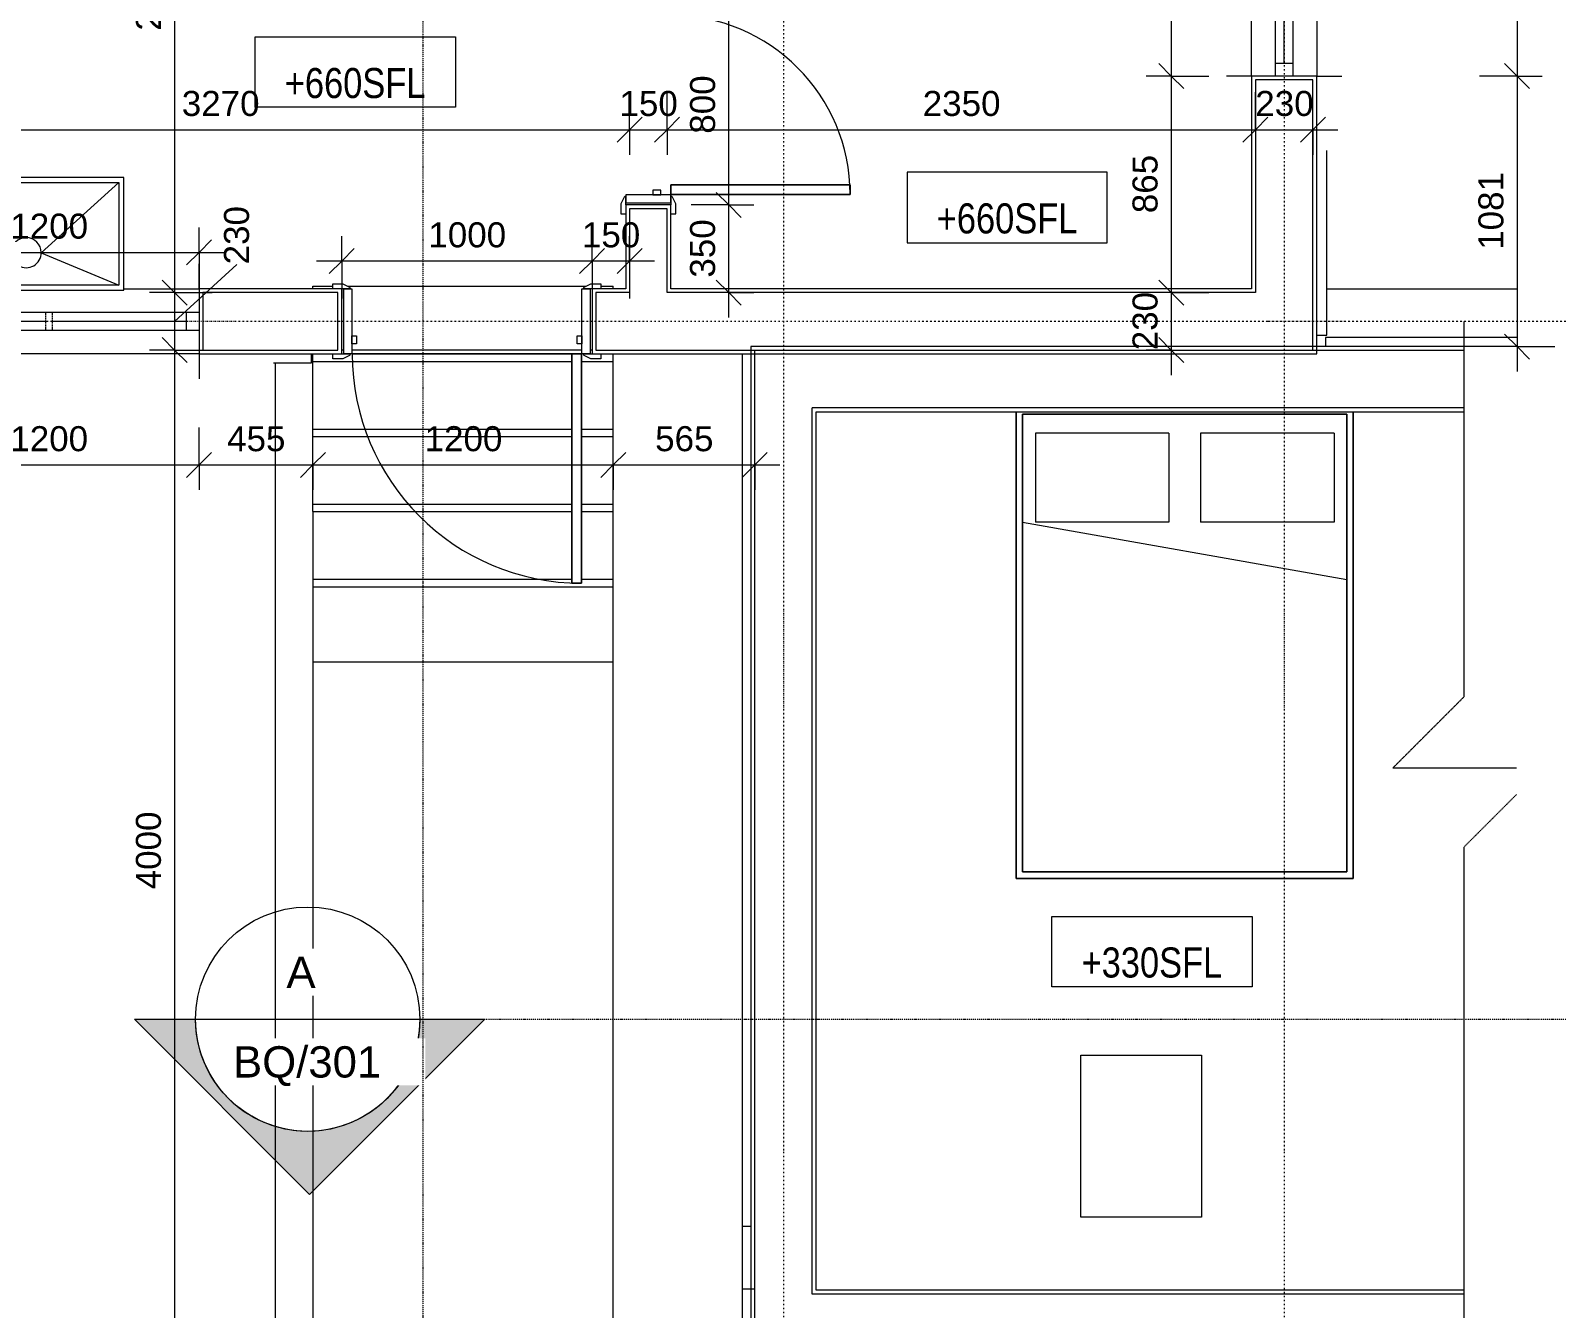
# Model space of a CAD drawing. Header units: millimetres. Extents: x -21051 to 202668, y -15646 to 13691.
# Drawn here: x 3621 to 9717, y -12734 to -7629 of the extents above; entities that cross this region are included whole.
import ezdxf

# ---------------------------------------------------------------- set-up
doc = ezdxf.new("R2010")
doc.units = ezdxf.units.MM
for name, pattern in [('Centre', [14.4, 3, -2.2, 7, -2.2]), ('Dash dot', [15.875, 6.35, -4.7625, 0, -4.7625]), ('Hidden', [3, 2, -1]), ('Overhead', [2.8, 2, -0.8]), ('TD_Level Line', [8, 4, -2, 0, -2])]:
    doc.linetypes.add(name, pattern=pattern)
for name, color, linetype, lineweight in [('A-ANNO-DIMS', 211, 'Continuous', 9), ('A-ANNO-DIMS-100', 211, 'Continuous', 9), ('A-DETL-HDLN', 90, 'Hidden', 5), ('A-DETL-MBND', 5, 'Continuous', 5), ('A-DOOR', 31, 'Continuous', 5), ('A-DOOR-FRAM', 31, 'Continuous', 5), ('A-FLOR', 192, 'Continuous', 5), ('A-GLAZ', 151, 'Continuous', 5), ('A-WALL', 113, 'Continuous', 5), ('G-ANNO-DIMS', 111, 'Continuous', 9), ('G-ANNO-SYMB', 111, 'Continuous', 9), ('I-WALL', 2, 'Continuous', 5), ('P-SANR-FIXT', 6, 'Continuous', 5), ('S-GRID', 1, 'Continuous', 9), ('S-STRS', 31, 'Continuous', 5)]:
    doc.layers.add(name, color=color, linetype=linetype, lineweight=lineweight)
doc.layers.get('0').off()
doc.styles.add('Arial Narrow_1', font='ARIALN.TTF', dxfattribs={"height": 120})
doc.styles.add('Arial_1', font='arial.ttf', dxfattribs={"height": 125})
doc.styles.add('Arial_3', font='arial.ttf', dxfattribs={"height": 100})
doc.dimstyles.new('Arial_1_0', dxfattribs={"dimscale": 304.8, "dimtxt": 102.02594, "dimasz": 0.328084, "dimexe": 0.328084, "dimexo": 0.0625, "dimgap": 0.082021, "dimtad": 1, "dimdec": 0, "dimzin": 0, "dimdsep": 46, "dimtxsty": 'Arial_3', "dimblk1": 'OBLIQUE', "dimblk2": 'OBLIQUE', "dimsah": 1, "dimcen": 0.09, "dimdle": 0.328084, "dimazin": 0, "dimtfac": 1, "dimtdec": 4, "dimtix": 1, "dimtmove": 0, "dimatfit": 3, "dimfxl": 0.492126, "dimfxlon": 1, "dimtvp": 1, "dimtolj": 1, "dimtzin": 0, "dimarcsym": 2})
doc.dimstyles.new('Arial_1_0_1', dxfattribs={"dimscale": 304.8, "dimtxt": 102.02594, "dimasz": 0.328084, "dimexe": 0.328084, "dimexo": 0.0625, "dimgap": 0.082021, "dimtad": 1, "dimdec": 0, "dimzin": 0, "dimdsep": 46, "dimtxsty": 'Arial_3', "dimblk1": 'OBLIQUE', "dimblk2": 'OBLIQUE', "dimsah": 1, "dimcen": 0.09, "dimdle": 0.328084, "dimazin": 0, "dimtfac": 1, "dimtdec": 4, "dimtix": 1, "dimtmove": 1, "dimatfit": 3, "dimfxl": 0.492126, "dimfxlon": 1, "dimtvp": 1, "dimtolj": 1, "dimtzin": 0, "dimarcsym": 2})
doc.dimstyles.new('Arial_1_0_3', dxfattribs={"dimscale": 304.8, "dimtxt": 102.02594, "dimasz": 0.328084, "dimexe": 0.328084, "dimexo": 0.0625, "dimgap": 0.082021, "dimtad": 1, "dimdec": 0, "dimzin": 0, "dimdsep": 46, "dimtxsty": 'Arial_3', "dimblk1": 'OBLIQUE', "dimblk2": 'OBLIQUE', "dimsah": 1, "dimcen": 0.09, "dimdle": 0.328084, "dimazin": 0, "dimtfac": 1, "dimtdec": 4, "dimtix": 1, "dimtmove": 0, "dimatfit": 3, "dimfxl": 0.492126, "dimfxlon": 1, "dimtvp": 1, "dimtolj": 1, "dimtzin": 0, "dimarcsym": 2})

# ---------------------------------------------------------------- blocks, each defined once
blk = doc.blocks.new('Doors_IntSgl - 800x2100mm-1188927-00_Ground floor')
at = {"layer": 'A-DOOR'}
for p, q in [((320, 806), (320, 90)), ((358, 806), (320, 806)), ((320, 90), (320, 806)), ((320, 806), (358, 806)), ((358, 90), (358, 806)), ((358, 806), (358, 90)), ((-395, 110), (-435, 110)), ((-435, 110), (-435, 90)), ((-400, 90), (-365, 90)), ((-369, 96), (-395, 110)), ((320, 90), (358, 90)), ((358, 90), (320, 90)), ((365, 90), (400, 90)), ((395, 110), (369, 96)), ((435, 110), (395, 110)), ((435, 90), (435, 110)), ((-435, -90), (-435, -110)), ((-435, -110), (-395, -110)), ((-365, -90), (-400, -90)), ((-395, -110), (-369, -96)), ((400, -90), (365, -90)), ((369, -96), (395, -110)), ((395, -110), (435, -110)), ((435, -110), (435, -90))]:
    blk.add_line(p, q, dxfattribs=at)
for centre, radius, start, end in [((358, 90), 716, 90, 180), ((-373, 89), 8.06, 7.12502, 60.25512), ((-373, 89), 8.06, 7.12502, 60.25512), ((373, 89), 8.06, 119.74488, 172.87498), ((373, 89), 8.06, 119.74488, 172.87498), ((-373, -89), 8.06, 299.74488, 352.87498), ((373, -89), 8.06, 187.12502, 240.25512)]:
    blk.add_arc(centre, radius, start, end, dxfattribs=at)
at = {"layer": 'A-DOOR-FRAM'}
for p, q in [((-360, 90), (-392, 90)), ((-392, 90), (-392, -90)), ((-360, -90), (-360, 90)), ((360, 90), (360, -90)), ((392, 90), (360, 90)), ((392, -90), (392, 90)), ((-341, 50), (-360, 50)), ((-360, 50), (-360, 18)), ((-360, 18), (-341, 18)), ((-341, 18), (-341, 50)), ((360, 50), (341, 50)), ((341, 50), (341, 18)), ((341, 18), (360, 18)), ((360, 18), (360, 50)), ((-392, -90), (-360, -90)), ((360, -90), (392, -90))]:
    blk.add_line(p, q, dxfattribs=at)
blk = doc.blocks.new('Casement - 2L - 900 toilet-1132656-00_Ground floor')
at = {"layer": 'A-GLAZ'}
for p, q in [((-273.8, 130), (-273.8, 210)), ((926.2, 130), (926.2, 230)), ((-273.8, 35), (-223.8, 35)), ((-223.8, 35), (876.2, 35)), ((-223.8, 35), (-223.8, -35)), ((313.2, 0), (-223.8, 0)), ((-223.8, 0), (-223.8, -15)), ((876.2, 35), (876.2, -35)), ((876.2, 35), (926.2, 35)), ((-223.8, -35), (-273.8, -35)), ((876.2, -35), (-223.8, -35)), ((876.2, 0), (339.2, 0)), ((926.2, -35), (876.2, -35)), ((-273.8, -130), (-273.8, -230)), ((926.2, -130), (926.2, -230))]:
    blk.add_line(p, q, dxfattribs=at)
at = {"layer": 'A-GLAZ', "linetype": 'Centre'}
for p, q in [((313.2, -35), (313.2, 35)), ((339.2, -35), (339.2, 35))]:
    blk.add_line(p, q, dxfattribs=at)
blk = doc.blocks.new('Doors_IntSgl - 1000x2700mm-873435-00_Ground floor')
at = {"layer": 'A-DOOR'}
for p, q in [((-535, 150), (-495, 150)), ((-535, 130), (-535, 150)), ((-465, 130), (-500, 130)), ((-495, 150), (-469, 136)), ((500, 130), (465, 130)), ((469, 136), (495, 150)), ((495, 150), (535, 150)), ((535, 150), (535, 130)), ((-535, -150), (-535, -130)), ((-495, -150), (-535, -150)), ((-500, -130), (-465, -130)), ((-469, -136), (-495, -150)), ((420, -130), (458, -130)), ((420, -1046), (420, -130)), ((420, -130), (420, -1046)), ((458, -130), (420, -130)), ((458, -130), (458, -1046)), ((458, -1046), (458, -130)), ((465, -130), (500, -130)), ((495, -150), (469, -136)), ((535, -150), (495, -150)), ((535, -130), (535, -150)), ((458, -1046), (420, -1046)), ((420, -1046), (458, -1046))]:
    blk.add_line(p, q, dxfattribs=at)
for centre, radius, start, end in [((-473, 129), 8.06, 7.12502, 60.25512), ((473, 129), 8.06, 119.74488, 172.87498), ((-473, -129), 8.06, 299.74488, 352.87498), ((-473, -129), 8.06, 299.74488, 352.87498), ((458, -130), 916, 180, 270), ((473, -129), 8.06, 187.12502, 240.25512), ((473, -129), 8.06, 187.12502, 240.25512)]:
    blk.add_arc(centre, radius, start, end, dxfattribs=at)
at = {"layer": 'A-DOOR-FRAM'}
for p, q in [((-492, 130), (-460, 130)), ((-492, -130), (-492, 130)), ((-460, 130), (-460, -130)), ((460, 130), (492, 130)), ((460, -130), (460, 130)), ((492, 130), (492, -130)), ((-460, -58), (-441, -58)), ((-460, -90), (-460, -58)), ((-441, -58), (-441, -90)), ((441, -58), (460, -58)), ((441, -90), (441, -58)), ((460, -58), (460, -90)), ((-441, -90), (-460, -90)), ((460, -90), (441, -90)), ((-460, -130), (-492, -130)), ((492, -130), (460, -130))]:
    blk.add_line(p, q, dxfattribs=at)
blk = doc.blocks.new('Casement - 2L - 1200 X 1800-1205388-00_Ground floor')
at = {"layer": 'A-GLAZ'}
for p, q in [((-273.8, 130), (-273.8, 230)), ((926.2, 130), (926.2, 230)), ((-223.8, 35), (-273.8, 35)), ((876.2, 35), (-223.8, 35)), ((-223.8, -35), (-223.8, 35)), ((-223.8, 0), (-223.8, 15)), ((313.2, 0), (-223.8, 0)), ((876.2, -35), (876.2, 35)), ((926.2, 35), (876.2, 35)), ((-273.8, -35), (-223.8, -35)), ((-223.8, -35), (876.2, -35)), ((876.2, 0), (339.2, 0)), ((876.2, -35), (926.2, -35)), ((-273.8, -130), (-273.8, -210)), ((926.2, -130), (926.2, -230))]:
    blk.add_line(p, q, dxfattribs=at)
at = {"layer": 'A-GLAZ', "linetype": 'Centre'}
for p, q in [((313.2, 35), (313.2, -35)), ((339.2, 35), (339.2, -35))]:
    blk.add_line(p, q, dxfattribs=at)
blk = doc.blocks.new('Furniture_Bed_1 - 1346x1880x355mm-Double-1051259-00_Ground floor')
at = {"layer": 'A-DETL-MBND'}
for p, q in [((-333.8, 1174.4), (1012.2, 1174.4)), ((-333.8, -689.8), (-333.8, 1174.4)), ((-333.8, 1174.4), (1012.2, 1174.4)), ((-333.8, -689.8), (-333.8, 1174.4)), ((1012.2, 1174.4), (-333.8, 1174.4)), ((-333.8, 1174.4), (-333.8, -689.8)), ((-333.8, -689.8), (-333.8, 1174.4)), ((-333.8, 1174.4), (1012.2, 1174.4)), ((1012.2, 1174.4), (1012.2, -689.8)), ((1012.2, -689.8), (1012.2, 1174.4)), ((1012.2, -689.8), (1012.2, 1174.4)), ((1012.2, 1174.4), (1012.2, -689.8)), ((-308.4, 1149), (986.8, 1149)), ((-308.4, -680.2), (-308.4, 1149)), ((-308.4, -680.2), (-308.4, 1149)), ((-308.4, 1149), (986.8, 1149)), ((986.8, 1149), (-308.4, 1149)), ((-308.4, 1149), (-308.4, -680.2)), ((986.8, -680.2), (986.8, 1149)), ((986.8, 1149), (986.8, -680.2)), ((986.8, -680.2), (986.8, 1149)), ((986.8, -248.2), (-308.4, -19.8)), ((-257.6, -248.2), (275.7, -248.2)), ((-257.6, -604), (-257.6, -248.2)), ((275.7, -604), (275.7, -248.2)), ((402.7, -248.2), (936, -248.2)), ((402.7, -604), (402.7, -248.2)), ((936, -604), (936, -248.2)), ((-257.6, -604), (275.7, -604)), ((402.7, -604), (936, -604)), ((-308.4, -680.2), (986.8, -680.2)), ((986.8, -680.2), (-308.4, -680.2)), ((-308.4, -680.2), (986.8, -680.2))]:
    blk.add_line(p, q, dxfattribs=at)
blk = doc.blocks.new('P_2_KitchenSink_ElleciLake - _-1172069-00_Ground floor')
at = {"layer": 'P-SANR-FIXT'}
for p, q in [((385, 225), (-385, 225)), ((-385, 225), (-385, -225)), ((-365, -205), (-365, 205)), ((-54.6, 75.6), (-365, 205)), ((365, 205), (65.4, 75.6)), ((365, 205), (365, -205)), ((385, -225), (385, 225)), ((-54.6, 75.6), (-365, -205)), ((65.4, 75.6), (365, -205)), ((-385, -225), (385, -225))]:
    blk.add_line(p, q, dxfattribs=at)
at = {"layer": 'P-SANR-FIXT', "flags": 128}
for points in [[(-365, 205), (-292, 205), (-219, 205), (-146, 205), (-73, 205), (0, 205), (73, 205), (146, 205), (219, 205), (292, 205), (365, 205)], [(365, -205), (292, -205), (219, -205), (146, -205), (73, -205), (0, -205), (-73, -205), (-146, -205), (-219, -205), (-292, -205), (-365, -205)]]:
    blk.add_lwpolyline(points, dxfattribs=at)
at = {"layer": 'P-SANR-FIXT'}
for start, end in [(360, 180), (180, 360)]:
    blk.add_arc((5.4, 75.6), 60, start, end, dxfattribs=at)
blk = doc.blocks.new('Haworth_Chair_AsterX_Table - Aster X-1155019-00_Ground floor')
at = {"layer": 'A-DETL-MBND'}
for p, q in [((-323.85, 241.3), (323.85, 241.3)), ((-323.85, -241.3), (-323.85, 241.3)), ((323.85, 241.3), (323.85, -241.3)), ((323.85, -241.3), (-323.85, -241.3))]:
    blk.add_line(p, q, dxfattribs=at)
blk = doc.blocks.new('skirting - skirting-1169592-00_Ground floor')
at = {"layer": 'A-WALL'}
for p, q in [((-8800, -4883.5), (-8795, -5035.7)), ((-8795, -5035.7), (-8760, -5034.6)), ((-8703.5, -6753.7), (-12187.4, -6868.2)), ((-8562, -9080.3), (-8597.8, -9081.4)), ((-8536.9, -9843.3), (-8562, -9080.3)), ((-8553.1, -9044.9), (-8551.7, -9085.9)), ((-8551.7, -9085.9), (-7814.9, -9061.6))]:
    blk.add_line(p, q, dxfattribs=at)
blk = doc.blocks.new('brick facing edge - brick facing edge-1233025-00_Ground floor')
at = {"layer": 'A-WALL', "lineweight": 18}
for p, q in [((-12437.3, -6876.4), (-12737.1, -6886.3)), ((-12435.7, -6926.4), (-12437.3, -6876.4)), ((-12685.5, -6934.6), (-12435.7, -6926.4))]:
    blk.add_line(p, q, dxfattribs=at)
at = {"layer": 'A-WALL'}
for p, q in [((-12187.4, -6868.2), (-12437.3, -6876.4)), ((-12186.3, -6903.2), (-12187.4, -6868.2))]:
    blk.add_line(p, q, dxfattribs=at)
blk = doc.blocks.new('Section - _-1243848-00_Ground floor')
at = {"layer": 'G-ANNO-SYMB'}
h = blk.add_hatch(color=256, dxfattribs=at)
edge = h.paths.add_edge_path()
edge.add_line((-12.925, 0), (-5.927, 6.998))
edge.add_line((-5.927, 6.998), (1.071, 0))
edge.add_line((1.071, 0), (-1.52, 0))
edge.add_arc((-6, 0), 4.48, 0, 180)
edge.add_line((-10.48, 0), (-12.925, 0))
for p, q in [((-5.927, 6.998), (-12.925, 0)), ((1.071, 0), (-5.927, 6.998)), ((-12.925, 0), (-10.48, 0)), ((-1.52, 0), (1.071, 0))]:
    blk.add_line(p, q, dxfattribs=at)
for start, end in [(360, 180), (0, 180), (180, 360)]:
    blk.add_arc((-6, 0), 4.48, start, end, dxfattribs=at)
blk = doc.blocks.new('Spot Elevations - _-1243852-00_Ground floor')
at = {"layer": 'G-ANNO-DIMS'}
for p, q in [((-4, 0), (-4, 2.8125)), ((-4, 2.8125), (4, 2.8125)), ((4, 2.8125), (4, 0)), ((4, 0), (-4, 0))]:
    blk.add_line(p, q, dxfattribs=at)
blk = doc.blocks.new('DIMBLOCK43-00_Ground floor')
at = {"layer": 'A-ANNO-DIMS-100', "transparency": 16777216}
for p, q in [((3094, -9364.2), (3094, -9214.2)), ((4294, -9364.2), (4294, -9214.2)), ((3094, -9364.2), (3144, -9314.2)), ((4294, -9364.2), (4344, -9314.2)), ((3094, -9364.2), (3044, -9414.2)), ((3094, -9364.2), (4294, -9364.2)), ((3094, -9364.2), (3094, -9464.2)), ((4294, -9364.2), (4244, -9414.2)), ((4294, -9364.2), (4294, -9464.2))]:
    blk.add_line(p, q, dxfattribs=at)
at = {"layer": 'A-ANNO-DIMS-100', "color": 0, "transparency": 16777216, "insert": (3540.2, -9209.4), "char_height": 100, "width": 369.177, "attachment_point": 1, "line_spacing_factor": 0.941778, "style": 'Arial_3'}
blk.add_mtext('1200', dxfattribs=at)
blk = doc.blocks.new('_Oblique')
at = {"color": 0, "linetype": 'ByBlock', "lineweight": -2}
blk.add_line((-0.5, -0.5), (0.5, 0.5), dxfattribs=at)
blk = doc.blocks.new('DIMBLOCK44-00_Ground floor')
at = {"layer": 'A-ANNO-DIMS-100', "transparency": 16777216}
for p, q in [((4294, -9364.2), (4294, -9214.2)), ((4749, -9364.2), (4749, -9214.2)), ((4294, -9364.2), (4344, -9314.2)), ((4749, -9364.2), (4799, -9314.2)), ((4294, -9364.2), (4244, -9414.2)), ((4294, -9364.2), (4749, -9364.2)), ((4294, -9364.2), (4294, -9464.2)), ((4749, -9364.2), (4699, -9414.2)), ((4749, -9364.2), (4749, -9464.2))]:
    blk.add_line(p, q, dxfattribs=at)
at = {"layer": 'A-ANNO-DIMS-100', "color": 0, "transparency": 16777216, "insert": (4406.2, -9209.4), "char_height": 100, "width": 276.883, "attachment_point": 1, "line_spacing_factor": 0.941778, "style": 'Arial_3'}
blk.add_mtext('455', dxfattribs=at)
blk = doc.blocks.new('DIMBLOCK45-00_Ground floor')
at = {"layer": 'A-ANNO-DIMS-100', "transparency": 16777216}
for p, q in [((4749, -9364.2), (4749, -9214.2)), ((5949, -9364.2), (5949, -9214.2)), ((4749, -9364.2), (4799, -9314.2)), ((5949, -9364.2), (5999, -9314.2)), ((4749, -9364.2), (4699, -9414.2)), ((4749, -9364.2), (5949, -9364.2)), ((4749, -9364.2), (4749, -9464.2)), ((5949, -9364.2), (5899, -9414.2)), ((5949, -9364.2), (5949, -9464.2))]:
    blk.add_line(p, q, dxfattribs=at)
at = {"layer": 'A-ANNO-DIMS-100', "color": 0, "transparency": 16777216, "insert": (5195.2, -9209.4), "char_height": 100, "width": 369.177, "attachment_point": 1, "line_spacing_factor": 0.941778, "style": 'Arial_3'}
blk.add_mtext('1200', dxfattribs=at)
blk = doc.blocks.new('DIMBLOCK46-00_Ground floor')
at = {"layer": 'A-ANNO-DIMS-100', "transparency": 16777216}
for p, q in [((5949, -9364.2), (5949, -9214.2)), ((6514, -9364.2), (6514, -9214.2)), ((5949, -9364.2), (5999, -9314.2)), ((6514, -9364.2), (6564, -9314.2)), ((5949, -9364.2), (5899, -9414.2)), ((5949, -9364.2), (6614, -9364.2)), ((5949, -9364.2), (5949, -9464.2)), ((6514, -9364.2), (6464, -9414.2)), ((6514, -9364.2), (6514, -9464.2))]:
    blk.add_line(p, q, dxfattribs=at)
at = {"layer": 'A-ANNO-DIMS-100', "color": 0, "transparency": 16777216, "insert": (6116.2, -9209.4), "char_height": 100, "width": 276.883, "attachment_point": 1, "line_spacing_factor": 0.941778, "style": 'Arial_3'}
blk.add_mtext('565', dxfattribs=at)
blk = doc.blocks.new('DIMBLOCK57-00_Ground floor')
at = {"layer": 'A-ANNO-DIMS-100', "transparency": 16777216}
for p, q in [((2744, -8025.1), (2744, -7875.1)), ((6014, -8025.1), (6014, -7875.1)), ((2744, -8025.1), (2794, -7975.1)), ((6014, -8025.1), (6064, -7975.1)), ((2744, -8025.1), (2694, -8075.1)), ((2744, -8025.1), (6014, -8025.1)), ((2744, -8025.1), (2744, -8125.1)), ((6014, -8025.1), (5964, -8075.1)), ((6014, -8025.1), (6014, -8125.1))]:
    blk.add_line(p, q, dxfattribs=at)
at = {"layer": 'A-ANNO-DIMS-100', "color": 0, "transparency": 16777216, "insert": (4225.2, -7870.2), "char_height": 100, "width": 369.177, "attachment_point": 1, "line_spacing_factor": 0.941778, "style": 'Arial_3'}
blk.add_mtext('3270', dxfattribs=at)
blk = doc.blocks.new('DIMBLOCK58-00_Ground floor')
at = {"layer": 'A-ANNO-DIMS-100', "transparency": 16777216}
for p, q in [((6014, -8025.1), (6014, -7875.1)), ((6164, -8025.1), (6164, -7875.1)), ((6014, -8025.1), (6064, -7975.1)), ((6164, -8025.1), (6214, -7975.1)), ((6014, -8025.1), (5964, -8075.1)), ((6014, -8025.1), (6164, -8025.1)), ((6014, -8025.1), (6014, -8125.1)), ((6164, -8025.1), (6114, -8075.1)), ((6164, -8025.1), (6164, -8125.1))]:
    blk.add_line(p, q, dxfattribs=at)
at = {"layer": 'A-ANNO-DIMS-100', "color": 0, "transparency": 16777216, "insert": (5973.7, -7870.2), "char_height": 100, "width": 276.883, "attachment_point": 1, "line_spacing_factor": 0.941778, "style": 'Arial_3'}
blk.add_mtext('150', dxfattribs=at)
blk = doc.blocks.new('DIMBLOCK59-00_Ground floor')
at = {"layer": 'A-ANNO-DIMS-100', "transparency": 16777216}
for p, q in [((6164, -8025.1), (6164, -7875.1)), ((8514, -8025.1), (8514, -7875.1)), ((6164, -8025.1), (6214, -7975.1)), ((8514, -8025.1), (8564, -7975.1)), ((6164, -8025.1), (6114, -8075.1)), ((6164, -8025.1), (8514, -8025.1)), ((6164, -8025.1), (6164, -8125.1)), ((8514, -8025.1), (8464, -8075.1)), ((8514, -8025.1), (8514, -8125.1))]:
    blk.add_line(p, q, dxfattribs=at)
at = {"layer": 'A-ANNO-DIMS-100', "color": 0, "transparency": 16777216, "insert": (7185.2, -7870.2), "char_height": 100, "width": 369.177, "attachment_point": 1, "line_spacing_factor": 0.941778, "style": 'Arial_3'}
blk.add_mtext('2350', dxfattribs=at)
blk = doc.blocks.new('DIMBLOCK60-00_Ground floor')
at = {"layer": 'A-ANNO-DIMS-100', "transparency": 16777216}
for p, q in [((8514, -8025.1), (8514, -7875.1)), ((8744, -8025.1), (8744, -7875.1)), ((8514, -8025.1), (8564, -7975.1)), ((8744, -8025.1), (8794, -7975.1)), ((8514, -8025.1), (8464, -8075.1)), ((8514, -8025.1), (8844, -8025.1)), ((8514, -8025.1), (8514, -8125.1)), ((8744, -8025.1), (8694, -8075.1)), ((8744, -8025.1), (8744, -8125.1))]:
    blk.add_line(p, q, dxfattribs=at)
at = {"layer": 'A-ANNO-DIMS-100', "color": 0, "transparency": 16777216, "insert": (8513.7, -7870.2), "char_height": 100, "width": 276.883, "attachment_point": 1, "line_spacing_factor": 0.941778, "style": 'Arial_3'}
blk.add_mtext('230', dxfattribs=at)
blk = doc.blocks.new('DIMBLOCK207-00_Ground floor')
at = {"layer": 'A-ANNO-DIMS-100', "transparency": 16777216}
for p, q in [((9559.8, -6610.7), (9509.8, -6560.7)), ((9559.8, -6610.7), (9409.8, -6610.7)), ((9559.8, -6610.7), (9559.8, -7810.7)), ((9559.8, -6610.7), (9609.8, -6660.7)), ((9559.8, -6610.7), (9659.8, -6610.7)), ((9559.8, -7810.7), (9509.8, -7760.7)), ((9559.8, -7810.7), (9409.8, -7810.7)), ((9559.8, -7810.7), (9609.8, -7860.7)), ((9559.8, -7810.7), (9659.8, -7810.7))]:
    blk.add_line(p, q, dxfattribs=at)
at = {"layer": 'A-ANNO-DIMS-100', "color": 0, "transparency": 16777216, "insert": (9405, -7364.5), "char_height": 100, "width": 369.177, "attachment_point": 1, "rotation": 90, "line_spacing_factor": 0.941778, "style": 'Arial_3'}
blk.add_mtext('1200', dxfattribs=at)
blk = doc.blocks.new('DIMBLOCK208-00_Ground floor')
at = {"layer": 'A-ANNO-DIMS-100', "transparency": 16777216}
for p, q in [((9559.8, -7810.7), (9509.8, -7760.7)), ((9559.8, -7810.7), (9409.8, -7810.7)), ((9559.8, -7810.7), (9559.8, -8991.5)), ((9559.8, -7810.7), (9609.8, -7860.7)), ((9559.8, -7810.7), (9659.8, -7810.7)), ((9559.8, -8891.5), (9459.8, -8891.5)), ((9559.8, -8891.5), (9509.8, -8841.5)), ((9559.8, -8891.5), (9609.8, -8941.5)), ((9559.8, -8891.5), (9709.8, -8891.5))]:
    blk.add_line(p, q, dxfattribs=at)
at = {"layer": 'A-ANNO-DIMS-100', "color": 0, "transparency": 16777216, "insert": (9405, -8504.9), "char_height": 100, "width": 369.177, "attachment_point": 1, "rotation": 90, "line_spacing_factor": 0.941778, "style": 'Arial_3'}
blk.add_mtext('1081', dxfattribs=at)
blk = doc.blocks.new('DIMBLOCK225-00_Ground floor')
at = {"layer": 'A-ANNO-DIMS-100', "transparency": 16777216}
for p, q in [((8178, -6610.7), (8128, -6560.7)), ((8178, -6610.7), (8078, -6610.7)), ((8178, -6610.7), (8178, -7810.7)), ((8178, -6610.7), (8228, -6660.7)), ((8178, -6610.7), (8328, -6610.7)), ((8178, -7810.7), (8128, -7760.7)), ((8178, -7810.7), (8078, -7810.7)), ((8178, -7810.7), (8228, -7860.7)), ((8178, -7810.7), (8328, -7810.7))]:
    blk.add_line(p, q, dxfattribs=at)
at = {"layer": 'A-ANNO-DIMS-100', "color": 0, "transparency": 16777216, "insert": (8023.2, -7364.5), "char_height": 100, "width": 369.177, "attachment_point": 1, "rotation": 90, "line_spacing_factor": 0.941778, "style": 'Arial_3'}
blk.add_mtext('1200', dxfattribs=at)
blk = doc.blocks.new('DIMBLOCK226-00_Ground floor')
at = {"layer": 'A-ANNO-DIMS-100', "transparency": 16777216}
for p, q in [((8178, -7810.7), (8128, -7760.7)), ((8178, -7810.7), (8078, -7810.7)), ((8178, -7810.7), (8178, -8675.7)), ((8178, -7810.7), (8228, -7860.7)), ((8178, -7810.7), (8328, -7810.7)), ((8178, -8675.7), (8128, -8625.7)), ((8178, -8675.7), (8078, -8675.7)), ((8178, -8675.7), (8228, -8725.7)), ((8178, -8675.7), (8328, -8675.7))]:
    blk.add_line(p, q, dxfattribs=at)
at = {"layer": 'A-ANNO-DIMS-100', "color": 0, "transparency": 16777216, "insert": (8023.2, -8358.6), "char_height": 100, "width": 276.883, "attachment_point": 1, "rotation": 90, "line_spacing_factor": 0.941778, "style": 'Arial_3'}
blk.add_mtext('865', dxfattribs=at)
blk = doc.blocks.new('DIMBLOCK227-00_Ground floor')
at = {"layer": 'A-ANNO-DIMS-100', "transparency": 16777216}
for p, q in [((8178, -8675.7), (8128, -8625.7)), ((8178, -8675.7), (8078, -8675.7)), ((8178, -8675.7), (8178, -9005.7)), ((8178, -8675.7), (8228, -8725.7)), ((8178, -8675.7), (8328, -8675.7)), ((8178, -8905.7), (8128, -8855.7)), ((8178, -8905.7), (8078, -8905.7)), ((8178, -8905.7), (8228, -8955.7)), ((8178, -8905.7), (8328, -8905.7))]:
    blk.add_line(p, q, dxfattribs=at)
at = {"layer": 'A-ANNO-DIMS-100', "color": 0, "transparency": 16777216, "insert": (8023.2, -8906.1), "char_height": 100, "width": 276.883, "attachment_point": 1, "rotation": 90, "line_spacing_factor": 0.941778, "style": 'Arial_3'}
blk.add_mtext('230', dxfattribs=at)
blk = doc.blocks.new('DIMBLOCK250-00_Ground floor')
at = {"layer": 'A-ANNO-DIMS-100', "transparency": 16777216}
for p, q in [((3094, -8515.1), (3094, -8415.1)), ((3094, -8515.1), (3144, -8465.1)), ((4294, -8515.1), (4294, -8415.1)), ((4294, -8515.1), (4344, -8465.1)), ((3094, -8515.1), (3044, -8565.1)), ((3094, -8515.1), (4394, -8515.1)), ((3094, -8515.1), (3094, -8665.1)), ((4294, -8515.1), (4244, -8565.1)), ((4294, -8515.1), (4294, -8665.1))]:
    blk.add_line(p, q, dxfattribs=at)
at = {"layer": 'A-ANNO-DIMS-100', "color": 0, "transparency": 16777216, "insert": (3540.2, -8360.3), "char_height": 100, "width": 369.177, "attachment_point": 1, "line_spacing_factor": 0.941778, "style": 'Arial_3'}
blk.add_mtext('1200', dxfattribs=at)
blk = doc.blocks.new('DIMBLOCK251-00_Ground floor')
at = {"layer": 'A-ANNO-DIMS-100', "transparency": 16777216}
for p, q in [((6410.5, -8325.7), (6360.5, -8275.7)), ((6410.5, -8325.7), (6260.5, -8325.7)), ((6410.5, -8775.7), (6410.5, -8325.7)), ((6410.5, -8325.7), (6460.5, -8375.7)), ((6410.5, -8325.7), (6510.5, -8325.7)), ((6410.5, -8675.7), (6360.5, -8625.7)), ((6410.5, -8675.7), (6260.5, -8675.7)), ((6410.5, -8675.7), (6460.5, -8725.7)), ((6410.5, -8675.7), (6510.5, -8675.7))]:
    blk.add_line(p, q, dxfattribs=at)
at = {"layer": 'A-ANNO-DIMS-100', "color": 0, "transparency": 16777216, "insert": (6255.6, -8616.1), "char_height": 100, "width": 276.883, "attachment_point": 1, "rotation": 90, "line_spacing_factor": 0.941778, "style": 'Arial_3'}
blk.add_mtext('350', dxfattribs=at)
blk = doc.blocks.new('DIMBLOCK252-00_Ground floor')
at = {"layer": 'A-ANNO-DIMS-100', "transparency": 16777216}
for p, q in [((6410.5, -8325.7), (6410.5, -7425.7)), ((6410.5, -7525.7), (6360.5, -7475.7)), ((6410.5, -7525.7), (6260.5, -7525.7)), ((6410.5, -7525.7), (6460.5, -7575.7)), ((6410.5, -7525.7), (6510.5, -7525.7)), ((6410.5, -8325.7), (6360.5, -8275.7)), ((6410.5, -8325.7), (6260.5, -8325.7)), ((6410.5, -8325.7), (6460.5, -8375.7)), ((6410.5, -8325.7), (6510.5, -8325.7))]:
    blk.add_line(p, q, dxfattribs=at)
at = {"layer": 'A-ANNO-DIMS-100', "color": 0, "transparency": 16777216, "insert": (6255.6, -8041.1), "char_height": 100, "width": 276.883, "attachment_point": 1, "rotation": 90, "line_spacing_factor": 0.941778, "style": 'Arial_3'}
blk.add_mtext('800', dxfattribs=at)
blk = doc.blocks.new('DIMBLOCK253-00_Ground floor')
at = {"layer": 'A-ANNO-DIMS-100', "transparency": 16777216}
for p, q in [((5864, -8549.8), (5864, -8449.8)), ((6014, -8549.8), (6014, -8449.8)), ((5864, -8549.8), (5914, -8499.8)), ((6014, -8549.8), (6064, -8499.8)), ((5864, -8549.8), (5814, -8599.8)), ((6114, -8549.8), (5864, -8549.8)), ((5864, -8549.8), (5864, -8699.8)), ((6014, -8549.8), (5964, -8599.8)), ((6014, -8549.8), (6014, -8699.8))]:
    blk.add_line(p, q, dxfattribs=at)
at = {"layer": 'A-ANNO-DIMS-100', "color": 0, "transparency": 16777216, "insert": (5823.7, -8395), "char_height": 100, "width": 276.883, "attachment_point": 1, "line_spacing_factor": 0.941778, "style": 'Arial_3'}
blk.add_mtext('150', dxfattribs=at)
blk = doc.blocks.new('DIMBLOCK254-00_Ground floor')
at = {"layer": 'A-ANNO-DIMS-100', "transparency": 16777216}
for p, q in [((4864, -8549.8), (4864, -8449.8)), ((5864, -8549.8), (5864, -8449.8)), ((4864, -8549.8), (4914, -8499.8)), ((5864, -8549.8), (5914, -8499.8)), ((5864, -8549.8), (4764, -8549.8)), ((4864, -8549.8), (4814, -8599.8)), ((4864, -8549.8), (4864, -8699.8)), ((5864, -8549.8), (5814, -8599.8)), ((5864, -8549.8), (5864, -8699.8))]:
    blk.add_line(p, q, dxfattribs=at)
at = {"layer": 'A-ANNO-DIMS-100', "color": 0, "transparency": 16777216, "insert": (5210.2, -8395), "char_height": 100, "width": 369.177, "attachment_point": 1, "line_spacing_factor": 0.941778, "style": 'Arial_3'}
blk.add_mtext('1000', dxfattribs=at)
blk = doc.blocks.new('DIMBLOCK277-00_Ground floor')
at = {"layer": 'A-ANNO-DIMS-100', "transparency": 16777216}
for p, q in [((4196.7, -6275.7), (4096.7, -6275.7)), ((4196.7, -6275.7), (4146.7, -6225.7)), ((4196.7, -6275.7), (4196.7, -8675.7)), ((4196.7, -6275.7), (4246.7, -6325.7)), ((4196.7, -6275.7), (4346.7, -6275.7)), ((4196.7, -8675.7), (4146.7, -8625.7)), ((4196.7, -8675.7), (4096.7, -8675.7)), ((4196.7, -8675.7), (4246.7, -8725.7)), ((4196.7, -8675.7), (4346.7, -8675.7))]:
    blk.add_line(p, q, dxfattribs=at)
at = {"layer": 'A-ANNO-DIMS-100', "color": 0, "transparency": 16777216, "insert": (4041.8, -7629.5), "char_height": 100, "width": 369.177, "attachment_point": 1, "rotation": 90, "line_spacing_factor": 0.941778, "style": 'Arial_3'}
blk.add_mtext('2400', dxfattribs=at)
blk = doc.blocks.new('DIMBLOCK278-00_Ground floor')
at = {"layer": 'A-ANNO-DIMS-100', "transparency": 16777216}
for p, q in [((4445.2, -8563.1), (4196.7, -8790.7)), ((4445.2, -8563.1), (4445.2, -8563.1)), ((4196.7, -8675.7), (4146.7, -8625.7)), ((4196.7, -8675.7), (4096.7, -8675.7)), ((4196.7, -8675.7), (4196.7, -8905.7)), ((4196.7, -8675.7), (4246.7, -8725.7)), ((4196.7, -8675.7), (4346.7, -8675.7)), ((4196.7, -8905.7), (4146.7, -8855.7)), ((4196.7, -8905.7), (4096.7, -8905.7)), ((4196.7, -8905.7), (4246.7, -8955.7)), ((4196.7, -8905.7), (4346.7, -8905.7))]:
    blk.add_line(p, q, dxfattribs=at)
at = {"layer": 'A-ANNO-DIMS-100', "color": 0, "transparency": 16777216, "insert": (4393.8, -8563.1), "char_height": 100, "width": 276.883, "attachment_point": 1, "rotation": 90, "line_spacing_factor": 0.941778, "style": 'Arial_3'}
blk.add_mtext('230', dxfattribs=at)
blk = doc.blocks.new('DIMBLOCK279-00_Ground floor')
at = {"layer": 'A-ANNO-DIMS-100', "transparency": 16777216}
for p, q in [((4196.7, -8905.7), (4146.7, -8855.7)), ((4196.7, -8905.7), (4096.7, -8905.7)), ((4196.7, -8905.7), (4196.7, -13005.7)), ((4196.7, -8905.7), (4246.7, -8955.7)), ((4196.7, -8905.7), (4346.7, -8905.7)), ((4196.7, -12905.7), (4146.7, -12855.7)), ((4196.7, -12905.7), (4096.7, -12905.7)), ((4196.7, -12905.7), (4246.7, -12955.7)), ((4196.7, -12905.7), (4346.7, -12905.7))]:
    blk.add_line(p, q, dxfattribs=at)
at = {"layer": 'A-ANNO-DIMS-100', "color": 0, "transparency": 16777216, "insert": (4041.8, -11059.5), "char_height": 100, "width": 369.177, "attachment_point": 1, "rotation": 90, "line_spacing_factor": 0.941778, "style": 'Arial_3'}
blk.add_mtext('4000', dxfattribs=at)

msp = doc.modelspace()

# ---------------------------------------------------------------- linework, layer by layer
at = {"layer": 'A-DETL-HDLN'}
for p, q in [((9346.6, -8791.5), (9346.6, -10291.5)), ((9346.6, -10291.5), (9063.8, -10574.4)), ((9063.8, -10574.4), (9557.5, -10574.4)), ((9557.5, -10680.6), (9346.6, -10891.5)), ((9346.6, -10891.5), (9346.6, -13291.5))]:
    msp.add_line(p, q, dxfattribs=at)
at = {"layer": 'A-DETL-MBND'}
for p, q in [((4599, -12905.7), (4599, -8955.7)), ((4749, -9550.7), (4749, -13055.7))]:
    msp.add_line(p, q, dxfattribs=at)
at = {"layer": 'A-FLOR'}
for p, q in [((8800, -8660.7), (9557.5, -8660.7)), ((5949, -13902.2), (5949, -9850.7))]:
    msp.add_line(p, q, dxfattribs=at)
at = {"layer": 'A-WALL', "lineweight": 18}
for p, q in [((8744, -7825.7), (8514, -7825.7)), ((8514, -7825.7), (8514, -8675.7)), ((8744, -8905.7), (8744, -7825.7)), ((6179, -8325.7), (5999, -8325.7)), ((5999, -8325.7), (5999, -8660.7)), ((6014, -8340.7), (6014, -8675.7)), ((6164, -8340.7), (6014, -8340.7)), ((6164, -8675.7), (6164, -8340.7)), ((6179, -8660.7), (6179, -8325.7)), ((4849, -8675.7), (4309, -8675.7)), ((4309, -8675.7), (4309, -8905.7)), ((4849, -8905.7), (4849, -8675.7)), ((5879, -8675.7), (5879, -8905.7)), ((6014, -8675.7), (5879, -8675.7)), ((8514, -8675.7), (6164, -8675.7)), ((4309, -8905.7), (4849, -8905.7)), ((5879, -8905.7), (8744, -8905.7)), ((6514, -12906.5), (6514, -8906.5)), ((9346.6, -8906.5), (6514, -8906.5)), ((6744, -12676.5), (6744, -9136.5)), ((9346.6, -9136.5), (6744, -9136.5)), ((9346.6, -12676.5), (6744, -12676.5))]:
    msp.add_line(p, q, dxfattribs=at)
at = {"layer": 'G-ANNO-SYMB'}
msp.add_line((4280.4, -11578.4), (5176.4, -11578.4), dxfattribs=at)
at = {"layer": 'G-ANNO-SYMB', "linetype": 'TD_Level Line', "lineweight": 18}
msp.add_line((5328.4, -11578.4), (12097, -11578.4), dxfattribs=at)
at = {"layer": 'I-WALL'}
for p, q in [((8499, -7810.7), (8499, -6610.7)), ((8759, -6610.7), (8759, -7810.7)), ((3994, -8660.7), (4294, -8660.7)), ((4294, -8920.7), (3094, -8920.7)), ((4872, -8906.4), (4864, -8906.4)), ((5824, -8906.3), (4904, -8906.4)), ((5784, -8920.7), (4904, -8920.7)), ((5824, -8920.7), (5822, -8920.7)), ((5864, -8906.3), (5856, -8906.3))]:
    msp.add_line(p, q, dxfattribs=at)
at = {"layer": 'I-WALL', "lineweight": 18}
for p, q in [((8759, -7810.7), (8499, -7810.7)), ((8499, -7810.7), (8499, -8660.7)), ((8759, -8920.7), (8759, -7810.7)), ((4864, -8660.7), (4294, -8660.7)), ((4294, -8660.7), (4294, -8920.7)), ((4864, -8920.7), (4864, -8660.7)), ((5999, -8660.7), (5864, -8660.7)), ((5864, -8660.7), (5864, -8920.7)), ((8499, -8660.7), (6179, -8660.7)), ((6499, -8891.5), (6499, -12921.5)), ((9557.5, -8891.5), (6499, -8891.5)), ((4294, -8920.7), (4864, -8920.7)), ((5864, -8920.7), (8759, -8920.7)), ((6759, -12661.5), (6759, -9151.5)), ((6759, -9151.5), (9346.6, -9151.5)), ((9346.6, -12661.5), (6759, -12661.5))]:
    msp.add_line(p, q, dxfattribs=at)
at = {"layer": 'S-GRID', "linetype": 'Dash dot', "lineweight": 18}
for p, q in [((6629, 8463.9), (6629, -12107.9)), ((8629, 8463.9), (8629, -12107.9)), ((8563.8, -8791.5), (-16244.3, -8791.5)), ((11063.8, -8791.5), (8563.8, -8791.5)), ((6629, -12107.9), (6629, -14607.9)), ((8629, -12107.9), (8629, -14607.9))]:
    msp.add_line(p, q, dxfattribs=at)
at = {"layer": 'S-STRS'}
for p, q in [((4749, -8650.7), (4829, -8650.7)), ((4749, -8660.7), (4749, -8650.7)), ((4887.6, -8650.7), (5840.5, -8650.7)), ((5899, -8650.7), (5949, -8650.7)), ((5949, -8660.7), (5949, -8650.7)), ((4749, -8950.7), (4749, -8920.7)), ((4749, -9250.7), (4749, -8950.7)), ((5949, -8950.7), (5949, -8920.7)), ((5949, -9250.7), (5949, -8950.7)), ((4749, -9550.7), (4749, -9250.7)), ((5949, -9550.7), (5949, -9250.7)), ((5949, -9850.7), (5949, -9550.7)), ((5949, -10150.7), (5949, -9850.7)), ((4749, -10150.7), (5949, -10150.7))]:
    msp.add_line(p, q, dxfattribs=at)
at = {"layer": 'S-STRS', "color": 55}
for p, q in [((4749, -8950.7), (5784, -8950.7)), ((5822, -8950.7), (5949, -8950.7)), ((4749, -9250.7), (5784, -9250.7)), ((5822, -9250.7), (5949, -9250.7)), ((4749, -9550.7), (5784, -9550.7)), ((5822, -9550.7), (5949, -9550.7)), ((4749, -9850.7), (5949, -9850.7))]:
    msp.add_line(p, q, dxfattribs=at)
at = {"layer": 'S-STRS', "color": 9, "linetype": 'Overhead'}
for p, q in [((4904, -8920.7), (5784, -8920.7)), ((5822, -8920.7), (5824, -8920.7)), ((4749, -9220.7), (5784, -9220.7)), ((5822, -9220.7), (5949, -9220.7)), ((4749, -9520.7), (5784, -9520.7)), ((5822, -9520.7), (5949, -9520.7)), ((4749, -9820.7), (5784, -9820.7)), ((5822, -9820.7), (5949, -9820.7))]:
    msp.add_line(p, q, dxfattribs=at)

# ---------------------------------------------------------------- block references
at = {"layer": 'A-DETL-MBND'}
for name, p, rotation in [('Furniture_Bed_1 - 1346x1880x355mm-Double-1051259-00_Ground floor', (8571.2, -9841.3), 180), ('Haworth_Chair_AsterX_Table - Aster X-1155019-00_Ground floor', (8057.7, -12045.4), 90.00000000000006)]:
    msp.add_blockref(name, p, dxfattribs=dict(at, rotation=rotation))
at = {"layer": 'A-DOOR', "rotation": 269.9999999999998}
msp.add_blockref('Doors_IntSgl - 800x2100mm-1188927-00_Ground floor', (6089, -7925.7), dxfattribs=at)
at = {"layer": 'A-DOOR'}
msp.add_blockref('Doors_IntSgl - 1000x2700mm-873435-00_Ground floor', (5364, -8790.7), dxfattribs=at)
at = {"layer": 'A-GLAZ', "rotation": 269.9999999999998}
msp.add_blockref('Casement - 2L - 900 toilet-1132656-00_Ground floor', (8629, -6884.5), dxfattribs=at)
at = {"layer": 'A-GLAZ'}
msp.add_blockref('Casement - 2L - 1200 X 1800-1205388-00_Ground floor', (3367.9, -8790.7), dxfattribs=at)
at = {"layer": 'A-WALL', "rotation": 88.11700695989701}
for name in ['brick facing edge - brick facing edge-1233025-00_Ground floor', 'skirting - skirting-1169592-00_Ground floor']:
    msp.add_blockref(name, (0, 0), dxfattribs=at)
at = {"layer": 'G-ANNO-DIMS', "xscale": 99.99999999999994, "yscale": 99.99999999999994, "zscale": 99.99999999999994}
for p in [(4918, -7935.7), (8101.2, -11448.9)]:
    msp.add_blockref('Spot Elevations - _-1243852-00_Ground floor', p, dxfattribs=at)
at = {"layer": 'G-ANNO-DIMS', "extrusion": (0, 0, -1), "xscale": 99.99999999999994, "yscale": 99.99999999999994, "zscale": 99.99999999999994}
msp.add_blockref('Spot Elevations - _-1243852-00_Ground floor', (-7522.5, -8476.4), dxfattribs=at)
at = {"layer": 'G-ANNO-SYMB', "extrusion": (0, 0, -1), "xscale": 99.99999999999994, "yscale": 99.99999999999994, "zscale": 99.99999999999994, "rotation": 180}
msp.add_blockref('Section - _-1243848-00_Ground floor', (-5328.4, -11578.4), dxfattribs=at)
at = {"layer": 'P-SANR-FIXT', "rotation": 180}
msp.add_blockref('P_2_KitchenSink_ElleciLake - _-1172069-00_Ground floor', (3609, -8440.7), dxfattribs=at)

# ---------------------------------------------------------------- texts
at = {"layer": 'G-ANNO-DIMS', "char_height": 120, "width": 674.959, "attachment_point": 1, "line_spacing_factor": 0.974696, "style": 'Arial Narrow_1'}
for s, insert in [('+660SFL', (4636.8, -7778.7)), ('+660SFL', (7241.2, -8319.4)), ('+330SFL', (7819.9, -11291.9))]:
    msp.add_mtext(s, dxfattribs=dict(at, insert=insert))

# ---------------------------------------------------------------- dimensions: what is measured, and where the dimension line sits
at = {"layer": 'A-ANNO-DIMS'}
for base, p1, p2, angle, dimstyle, override, picture, middle in [((4196.7, -8675.7), (4346.7, -6275.7), (4346.7, -8675.7), 90, 'Arial_1_0_3', {"dimpost": '<>', "dimfxl": 2400}, 'DIMBLOCK277-00_Ground floor', (4120.6, -7475.7)), ((8178, -7810.7), (8328, -6610.7), (8328, -7810.7), 90, 'Arial_1_0', {"dimpost": '<>', "dimfxl": 1200}, 'DIMBLOCK225-00_Ground floor', (8102, -7210.7)), ((9559.8, -7810.7), (9409.8, -6610.7), (9409.8, -7810.7), 90, 'Arial_1_0', {"dimpost": '<>', "dimfxl": 1200}, 'DIMBLOCK207-00_Ground floor', (9483.8, -7210.7)), ((6410.5, -7525.7), (6260.5, -8325.7), (6260.5, -7525.7), 90, 'Arial_1_0', {"dimpost": '<>', "dimfxl": 800}, 'DIMBLOCK252-00_Ground floor', (6334.4, -7925.7)), ((8178, -8675.7), (8328, -7810.7), (8328, -8675.7), 90, 'Arial_1_0', {"dimpost": '<>', "dimfxl": 865}, 'DIMBLOCK226-00_Ground floor', (8102, -8243.2)), ((9559.8, -8891.5), (9409.8, -7810.7), (9709.8, -8891.5), 90, 'Arial_1_0', {"dimpost": '<>', "dimfxl": 1121.682717}, 'DIMBLOCK208-00_Ground floor', (9483.8, -8351.1)), ((6164, -8025.1), (6014, -7875.1), (6164, -7875.1), 0, 'Arial_1_0', {"dimpost": '<>', "dimfxl": 150}, 'DIMBLOCK58-00_Ground floor', (6089, -7949)), ((6410.5, -8325.7), (6260.5, -8675.7), (6260.5, -8325.7), 90, 'Arial_1_0', {"dimpost": '<>', "dimfxl": 350}, 'DIMBLOCK251-00_Ground floor', (6334.4, -8500.7)), ((8178, -8905.7), (8328, -8675.7), (8328, -8905.7), 90, 'Arial_1_0', {"dimpost": '<>', "dimfxl": 230}, 'DIMBLOCK227-00_Ground floor', (8101.9, -8790.7)), ((4196.7, -12905.7), (4346.7, -8905.7), (4346.7, -12905.7), 90, 'Arial_1_0_3', {"dimpost": '<>', "dimfxl": 4000}, 'DIMBLOCK279-00_Ground floor', (4120.6, -10905.7))]:
    dim = msp.add_linear_dim(base=base, p1=p1, p2=p2, angle=angle, dimstyle=dimstyle, override=override, dxfattribs=at)
    dim.commit()
    dim.dimension.update_dxf_attribs({"geometry": picture, "text_midpoint": middle})
for base, p1, p2, override, picture, middle in [((6014, -8025.1), (2744, -7875.1), (6014, -7875.1), {"dimpost": '<>', "dimfxl": 3270}, 'DIMBLOCK57-00_Ground floor', (4379, -7949)), ((8514, -8025.1), (6164, -7875.1), (8514, -7875.1), {"dimpost": '<>', "dimfxl": 2350}, 'DIMBLOCK59-00_Ground floor', (7339, -7949)), ((8744, -8025.1), (8514, -7875.1), (8744, -7875.1), {"dimpost": '<>', "dimfxl": 230}, 'DIMBLOCK60-00_Ground floor', (8629, -7949)), ((4294, -8515.1), (3094, -8665.1), (4294, -8665.1), {"dimpost": '<>', "dimfxl": 1200}, 'DIMBLOCK250-00_Ground floor', (3694, -8439)), ((4864, -8549.8), (5864, -8699.8), (4864, -8699.8), {"dimpost": '<>', "dimfxl": 1000}, 'DIMBLOCK254-00_Ground floor', (5364, -8473.7)), ((5864, -8549.8), (6014, -8699.8), (5864, -8699.8), {"dimpost": '<>', "dimfxl": 150}, 'DIMBLOCK253-00_Ground floor', (5939, -8473.7)), ((4294, -9364.2), (3094, -9214.2), (4294, -9214.2), {"dimpost": '<>', "dimfxl": 1200}, 'DIMBLOCK43-00_Ground floor', (3694, -9288.2)), ((4749, -9364.2), (4294, -9214.2), (4749, -9214.2), {"dimpost": '<>', "dimfxl": 455}, 'DIMBLOCK44-00_Ground floor', (4521.5, -9288.4)), ((5949, -9364.2), (4749, -9214.2), (5949, -9214.2), {"dimpost": '<>', "dimfxl": 1200}, 'DIMBLOCK45-00_Ground floor', (5349, -9288.2)), ((6514, -9364.2), (5949, -9214.2), (6514, -9214.2), {"dimpost": '<>', "dimfxl": 565}, 'DIMBLOCK46-00_Ground floor', (6231.5, -9288.2))]:
    dim = msp.add_linear_dim(base=base, p1=p1, p2=p2, dimstyle='Arial_1_0', override=override, dxfattribs=at)
    dim.commit()
    dim.dimension.update_dxf_attribs({"geometry": picture, "text_midpoint": middle})
dim = msp.add_linear_dim(base=(4196.7, -8905.7), p1=(4346.7, -8675.7), p2=(4346.7, -8905.7), angle=90, dimstyle='Arial_1_0_1', override={"dimpost": '<>', "dimfxl": 230}, dxfattribs=at)
dim.commit()
dim.dimension.update_dxf_attribs({"geometry": 'DIMBLOCK278-00_Ground floor', "text_midpoint": (4460.5, -8424.7), "dimtype": 160, "text_rotation": 90})

# ---------------------------------------------------------------- next in the draw order: texts
at = {"layer": 'G-ANNO-SYMB', "char_height": 125, "attachment_point": 1, "style": 'Arial_1', "bg_fill": 3, "box_fill_scale": 1.25, "bg_fill_color": 256, "bg_fill_true_color": 13158600, "bg_fill_transparency": 0}
for s, insert, width in [('A', (4643.3, -11328.2), 144.304), ('BQ/301', (4430, -11686.5), 737.552)]:
    msp.add_mtext(s, dxfattribs=dict(at, insert=insert, width=width))

# ---------------------------------------------------------------- next in the draw order: linework, layer by layer
at = {"layer": 'G-ANNO-SYMB', "linetype": 'TD_Level Line', "lineweight": 18}
msp.add_line((5188.5, 10931.8), (5188.5, -14218.5), dxfattribs=at)

doc.saveas('drawing.dxf')
